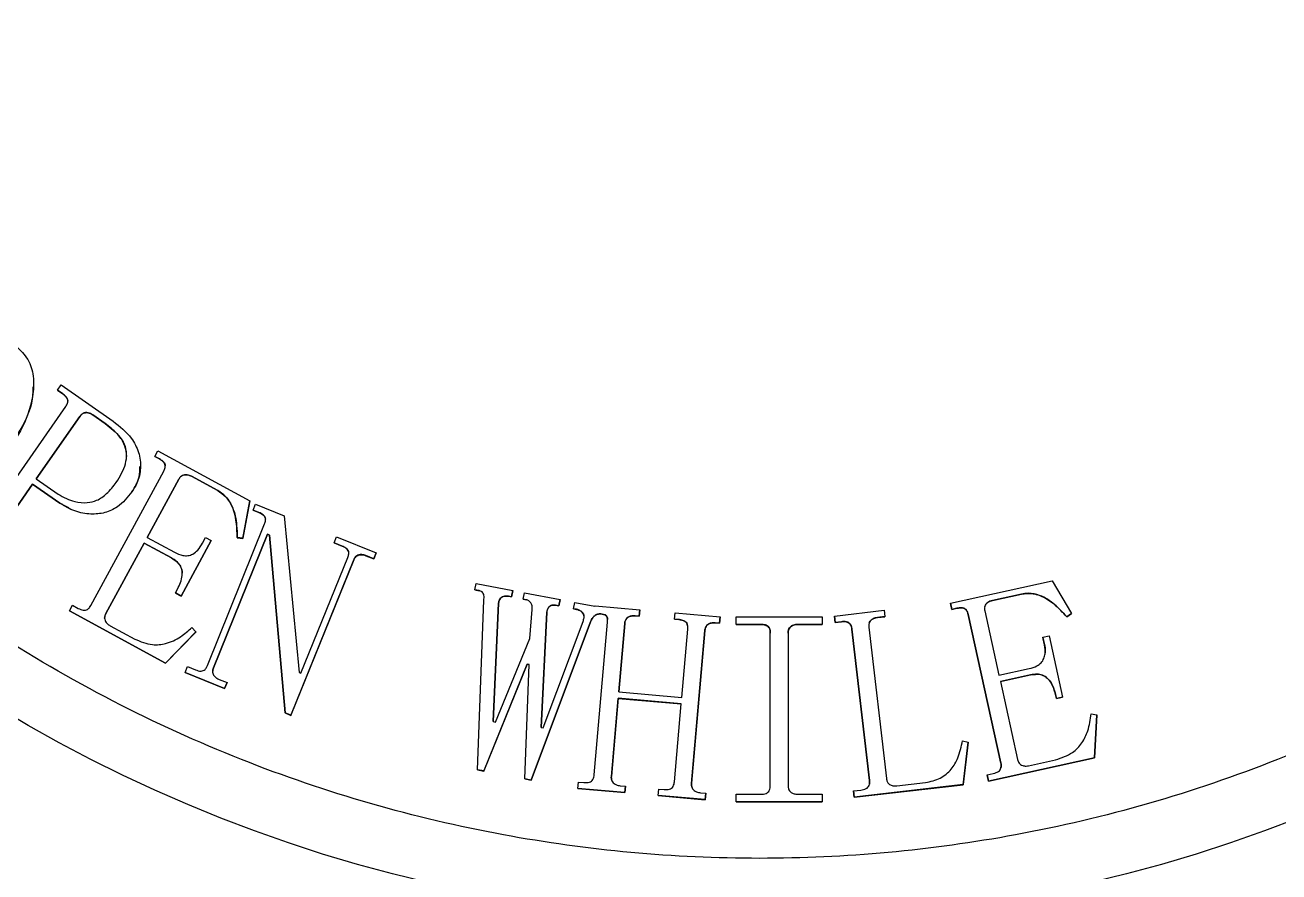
# Model space of a CAD drawing. Header units: millimetres. Extents: x 2642 to 4256, y 821 to 2003.
# Drawn here: x 3799.7 to 3860.7, y 1633.2 to 1674.4 of the extents above; entities that cross this region are included whole.
import ezdxf

# ---------------------------------------------------------------- set-up
doc = ezdxf.new("R2010")
doc.units = ezdxf.units.MM
doc.layers.add('5剖面线层', color=2, linetype='Continuous')

msp = doc.modelspace()

# ---------------------------------------------------------------- hatches: boundary and pattern name
at = {"layer": '5剖面线层'}
h = msp.add_hatch(dxfattribs=at)
h.set_pattern_fill('ANSI31', color=256, scale=0.5, angle=90)
h.set_pattern_definition([(135, (6315.0344, -2390.8635), (-1.122532, -1.122532), [])])
edge = h.paths.add_edge_path()
edge.add_ellipse((3736.457, 1847.564), major_axis=(-0.136, 701.893), ratio=0.0134611, start_angle=113.403806, end_angle=115.255842, ccw=False)
edge.add_arc((3731.06, 1250.811), 317.97, 90.58015, 91.86389)
edge.add_spline(control_points=[(3720.718, 1568.612), (3720.639, 1568.608), (3720.471, 1568.599), (3720.289, 1568.582), (3720.109, 1568.561), (3719.894, 1568.519), (3719.64, 1568.442), (3719.347, 1568.31), (3719.022, 1568.091), (3718.703, 1567.767), (3718.447, 1567.342), (3718.293, 1566.892), (3718.291, 1566.59), (3718.276, 1566.465)], knot_values=[0, 0, 0, 0, 0.143587, 0.304606, 0.433091, 0.511146, 0.56537, 0.622966, 0.690996, 0.767047, 0.850218, 0.937974, 1, 1, 1, 1], degree=3, periodic=0)
edge.add_line((3718.276, 1566.465), (3718.279, 1548.092))
edge.add_line((3718.279, 1548.092), (3727.97, 1548.092))
edge = h.paths.add_edge_path()
edge.add_spline(control_points=[(3774.214, 1566.425), (3774.214, 1566.564), (3774.228, 1566.702), (3774.282, 1566.971), (3774.322, 1567.102), (3774.428, 1567.357), (3774.493, 1567.479), (3774.645, 1567.706), (3774.733, 1567.813), (3774.929, 1568.008), (3775.035, 1568.095), (3775.262, 1568.247), (3775.385, 1568.313), (3775.639, 1568.418), (3775.77, 1568.458), (3776.039, 1568.511), (3776.178, 1568.525), (3776.315, 1568.525)], knot_values=[0, 0, 0, 0, 0.125, 0.125, 0.25, 0.25, 0.375, 0.375, 0.5, 0.5, 0.625, 0.625, 0.75, 0.75, 0.875, 0.875, 1, 1, 1, 1], degree=3, periodic=0)
edge.add_line((3776.315, 1568.525), (3798.37, 1568.529))
edge.add_line((3798.37, 1568.529), (3798.37, 1572.746))
edge.add_line((3798.37, 1572.746), (3795.712, 1572.728))
edge.add_line((3795.712, 1572.728), (3787.697, 1572.787))
edge.add_line((3787.697, 1572.787), (3787.418, 1586.376))
edge.add_line((3787.418, 1586.376), (3787.31, 1586.376))
edge.add_line((3787.31, 1586.376), (3786.785, 1586.9))
edge.add_line((3786.785, 1586.9), (3786.26, 1587.425))
edge.add_line((3786.26, 1587.425), (3778.118, 1587.424))
edge.add_line((3778.118, 1587.424), (3777.592, 1586.899))
edge.add_line((3777.592, 1586.899), (3777.067, 1586.374))
edge.add_line((3777.067, 1586.374), (3777.066, 1584.274))
edge.add_line((3777.066, 1584.274), (3767.265, 1584.272))
edge.add_line((3767.265, 1584.272), (3767.144, 1577.429))
edge.add_line((3767.144, 1577.429), (3767.023, 1570.586))
edge.add_arc((3765.262, 1570.52), 1.762, -54.66619, 2.16996, ccw=False)
edge.add_arc((3780.168, 945.497), 623.74, 91.275674, 91.732412)
edge.add_arc((3752.756, 1943.449), 374.595, 270.03216, 271.30865, ccw=False)
edge.add_line((3752.966, 1568.854), (3745.183, 1568.825))
edge.add_ellipse((3736.457, 1847.564), major_axis=(-0.136, 701.893), ratio=0.0134611, start_angle=244.74386, end_angle=246.601321, ccw=False)
edge.add_line((3745.06, 1548.092), (3759.994, 1548.092))
edge.add_line((3759.994, 1548.092), (3759.994, 1551.724))
edge.add_line((3759.994, 1551.724), (3772.101, 1551.724))
edge.add_spline(control_points=[(3772.101, 1551.724), (3772.248, 1551.726), (3772.387, 1551.74), (3772.656, 1551.793), (3772.787, 1551.833), (3773.041, 1551.938), (3773.164, 1552.004), (3773.392, 1552.156), (3773.498, 1552.243), (3773.694, 1552.439), (3773.781, 1552.545), (3773.933, 1552.772), (3773.999, 1552.895), (3774.104, 1553.149), (3774.144, 1553.28), (3774.198, 1553.549), (3774.212, 1553.687), (3774.212, 1553.826)], knot_values=[0, 0, 0, 0, 0.125, 0.125, 0.25, 0.25, 0.375, 0.375, 0.5, 0.5, 0.625, 0.625, 0.75, 0.75, 0.875, 0.875, 1, 1, 1, 1], degree=3, periodic=0)
edge.add_line((3774.212, 1553.826), (3774.214, 1566.555))
h.paths.add_polyline_path([(3899.919, 1584.835), (3893.713, 1584.835), (3893.712, 1586.374), (3893.187, 1586.899), (3892.662, 1587.424), (3884.519, 1587.425), (3883.994, 1586.9), (3883.359, 1586.266), (3883.083, 1572.787), (3872.409, 1572.709), (3872.409, 1569.059), (3878.43, 1569.088), (3899.919, 1569.088)])
edge = h.paths.add_edge_path()
edge.add_spline(control_points=[(3920.223, 1571.124), (3920.222, 1570.957), (3920.244, 1570.797), (3920.324, 1570.483), (3920.383, 1570.327), (3920.611, 1569.894), (3920.831, 1569.641), (3921.096, 1569.452)], knot_values=[0, 0, 0, 0, 0.25, 0.25, 0.5, 0.5, 1, 1, 1, 1], degree=3, periodic=0)
edge.add_spline(control_points=[(3921.096, 1569.452), (3921.232, 1569.354), (3921.354, 1569.243), (3921.471, 1569.108), (3921.479, 1569.098), (3921.487, 1569.088)], knot_values=[0, 0, 0, 0, 0.25, 0.25, 0.269528, 0.269528, 0.269528, 0.269528], degree=3, periodic=0)
edge.add_line((3921.487, 1569.088), (3913.551, 1569.088))
edge.add_line((3913.551, 1569.088), (3913.551, 1584.835))
edge.add_line((3913.551, 1584.835), (3919.979, 1584.835))
edge.add_line((3919.979, 1584.835), (3919.984, 1584.835))
edge.add_line((3919.984, 1584.835), (3920.223, 1571.124))
h.paths.add_polyline_path([(3926.002, 1566.988, 0.414214), (3923.902, 1569.088), (3913.716, 1569.088), (3913.735, 1552.291), (3913.735, 1548.092), (3917.228, 1548.092), (3921.973, 1548.092), (3924.002, 1548.092), (3926.002, 1548.092)])

# ---------------------------------------------------------------- linework, layer by layer
at = {"color": 7, "linetype": 'Continuous', "lineweight": 25}
for p, q in [((3800.104, 1656.831), (3800.104, 1656.833)), ((3801.267, 1656.664), (3801.446, 1656.923)), ((3801.523, 1656.485), (3801.267, 1656.664)), ((3801.267, 1656.664), (3801.267, 1656.662)), ((3801.267, 1656.662), (3801.523, 1656.483)), ((3801.446, 1656.923), (3803.976, 1655.158)), ((3801.523, 1656.485), (3801.523, 1656.483)), ((3797.397, 1649.745), (3801.672, 1655.873)), ((3802.357, 1655.395), (3800.234, 1652.353)), ((3800.235, 1652.352), (3802.357, 1655.393)), ((3802.357, 1655.393), (3802.357, 1655.395)), ((3803.581, 1655.05), (3802.981, 1655.468)), ((3802.981, 1655.466), (3802.981, 1655.468)), ((3802.981, 1655.466), (3803.581, 1655.048)), ((3803.581, 1655.048), (3803.581, 1655.05)), ((3805.998, 1653.449), (3806.148, 1653.723)), ((3806.227, 1653.324), (3805.998, 1653.449)), ((3805.998, 1653.449), (3805.998, 1653.447)), ((3805.998, 1653.447), (3806.227, 1653.322)), ((3806.148, 1653.723), (3810.633, 1651.288)), ((3806.227, 1653.324), (3806.227, 1653.322)), ((3802.889, 1646.193), (3806.441, 1652.735)), ((3805.307, 1652.955), (3805.307, 1652.957)), ((3800.055, 1652.095), (3798.083, 1649.267)), ((3798.083, 1649.265), (3800.055, 1652.093)), ((3801.383, 1651.168), (3800.055, 1652.095)), ((3800.055, 1652.095), (3800.055, 1652.093)), ((3800.055, 1652.093), (3801.383, 1651.166)), ((3800.234, 1652.353), (3801.306, 1651.606)), ((3807.173, 1652.338), (3805.634, 1649.5)), ((3805.635, 1649.5), (3807.173, 1652.336)), ((3807.173, 1652.338), (3807.173, 1652.336)), ((3809.063, 1651.785), (3807.782, 1652.48)), ((3807.782, 1652.48), (3807.782, 1652.478)), ((3807.782, 1652.478), (3809.063, 1651.783)), ((3809.063, 1651.785), (3809.063, 1651.783)), ((3801.383, 1651.168), (3801.383, 1651.166)), ((3801.383, 1651.166), (3801.803, 1650.966)), ((3810.633, 1651.288), (3810.29, 1649.46)), ((3810.29, 1649.458), (3810.633, 1651.286)), ((3810.633, 1651.288), (3810.633, 1651.286)), ((3810.783, 1650.837), (3810.901, 1651.126)), ((3811.072, 1650.719), (3810.783, 1650.837)), ((3810.783, 1650.837), (3810.783, 1650.834)), ((3810.783, 1650.834), (3811.072, 1650.717)), ((3810.901, 1651.126), (3812.297, 1650.561)), ((3811.072, 1650.719), (3811.072, 1650.717)), ((3812.297, 1650.561), (3813.022, 1642.929)), ((3808.568, 1643.272), (3811.35, 1650.159)), ((3811.483, 1649.656), (3808.857, 1643.154)), ((3808.857, 1643.152), (3811.483, 1649.654)), ((3811.579, 1649.617), (3811.483, 1649.656)), ((3811.483, 1649.656), (3811.483, 1649.654)), ((3811.483, 1649.654), (3811.579, 1649.615)), ((3812.34, 1640.964), (3811.579, 1649.617)), ((3811.579, 1649.617), (3811.579, 1649.615)), ((3811.579, 1649.615), (3812.34, 1640.962)), ((3805.484, 1649.227), (3803.621, 1645.796)), ((3803.621, 1645.794), (3805.484, 1649.225)), ((3806.809, 1648.506), (3805.484, 1649.227)), ((3805.484, 1649.227), (3805.484, 1649.225)), ((3805.484, 1649.225), (3806.809, 1648.504)), ((3805.634, 1649.5), (3806.959, 1648.78)), ((3808.749, 1649.35), (3807.283, 1646.651)), ((3807.283, 1646.649), (3808.749, 1649.348)), ((3808.325, 1649.223), (3808.475, 1649.498)), ((3808.475, 1649.498), (3808.749, 1649.35)), ((3808.749, 1649.35), (3808.749, 1649.348)), ((3810.29, 1649.46), (3810.011, 1649.493)), ((3810.011, 1649.493), (3810.011, 1649.49)), ((3810.011, 1649.49), (3810.29, 1649.458)), ((3810.29, 1649.46), (3810.29, 1649.458)), ((3814.732, 1649.24), (3814.85, 1649.529)), ((3815.118, 1649.086), (3814.732, 1649.24)), ((3814.732, 1649.24), (3814.732, 1649.238)), ((3814.732, 1649.238), (3815.118, 1649.083)), ((3814.85, 1649.529), (3816.776, 1648.75)), ((3815.118, 1649.086), (3815.118, 1649.083)), ((3806.809, 1648.506), (3806.809, 1648.504)), ((3815.684, 1648.407), (3812.629, 1640.846)), ((3812.629, 1640.844), (3815.684, 1648.405)), ((3813.118, 1642.89), (3815.395, 1648.525)), ((3815.684, 1648.407), (3815.684, 1648.405)), ((3816.659, 1648.461), (3816.273, 1648.617)), ((3816.273, 1648.617), (3816.273, 1648.615)), ((3816.273, 1648.615), (3816.659, 1648.459)), ((3816.776, 1648.75), (3816.659, 1648.461)), ((3816.659, 1648.459), (3816.776, 1648.748)), ((3816.659, 1648.461), (3816.659, 1648.459)), ((3816.776, 1648.75), (3816.776, 1648.748)), ((3821.583, 1646.952), (3821.642, 1647.258)), ((3821.642, 1647.258), (3823.43, 1646.917)), ((3844.729, 1646.305), (3849.685, 1647.396)), ((3849.685, 1647.396), (3850.617, 1645.797)), ((3807.009, 1646.799), (3807.11, 1646.982)), ((3807.283, 1646.651), (3807.009, 1646.799)), ((3807.009, 1646.799), (3807.009, 1646.797)), ((3807.009, 1646.797), (3807.283, 1646.649)), ((3807.283, 1646.651), (3807.283, 1646.649)), ((3821.787, 1646.913), (3821.583, 1646.952)), ((3821.583, 1646.952), (3821.583, 1646.949)), ((3821.583, 1646.949), (3821.787, 1646.911)), ((3821.787, 1646.913), (3821.787, 1646.911)), ((3823.37, 1646.611), (3823.216, 1646.639)), ((3823.216, 1646.639), (3823.216, 1646.637)), ((3823.216, 1646.637), (3823.37, 1646.608)), ((3823.43, 1646.917), (3823.37, 1646.611)), ((3823.37, 1646.608), (3823.43, 1646.915)), ((3823.37, 1646.611), (3823.37, 1646.608)), ((3823.43, 1646.917), (3823.43, 1646.915)), ((3823.931, 1646.503), (3823.991, 1646.809)), ((3823.991, 1646.809), (3825.726, 1646.478)), ((3848.184, 1646.746), (3846.769, 1646.434)), ((3846.769, 1646.432), (3848.184, 1646.744)), ((3848.184, 1646.746), (3848.184, 1646.744)), ((3801.855, 1645.925), (3802.003, 1646.2)), ((3802.003, 1646.2), (3802.278, 1646.05)), ((3821.712, 1638.196), (3822.016, 1646.445)), ((3822.731, 1646.31), (3822.477, 1640.539)), ((3822.477, 1640.539), (3822.731, 1646.308)), ((3822.731, 1646.31), (3822.731, 1646.308)), ((3824.085, 1646.474), (3823.931, 1646.503)), ((3823.931, 1646.503), (3823.931, 1646.501)), ((3823.931, 1646.501), (3824.085, 1646.472)), ((3824.085, 1646.474), (3824.085, 1646.472)), ((3824.255, 1644.59), (3824.364, 1645.998)), ((3825.667, 1646.171), (3825.514, 1646.202)), ((3825.514, 1646.202), (3825.514, 1646.2)), ((3825.514, 1646.2), (3825.667, 1646.169)), ((3825.726, 1646.478), (3825.667, 1646.171)), ((3825.667, 1646.169), (3825.726, 1646.475)), ((3825.667, 1646.171), (3825.667, 1646.169)), ((3825.726, 1646.478), (3825.726, 1646.475)), ((3826.381, 1646.036), (3826.441, 1646.343)), ((3826.535, 1646.006), (3826.381, 1646.036)), ((3826.381, 1646.036), (3826.381, 1646.034)), ((3826.381, 1646.034), (3826.535, 1646.004)), ((3826.441, 1646.343), (3827.427, 1646.154)), ((3826.535, 1646.006), (3826.535, 1646.004)), ((3827.427, 1646.154), (3827.429, 1646.175)), ((3827.429, 1646.175), (3829.613, 1645.984)), ((3829.613, 1645.984), (3829.586, 1645.672)), ((3829.586, 1645.67), (3829.613, 1645.982)), ((3829.613, 1645.984), (3829.613, 1645.982)), ((3839.078, 1645.677), (3841.5, 1645.956)), ((3841.5, 1645.956), (3841.536, 1645.648)), ((3844.796, 1646.001), (3844.729, 1646.305)), ((3844.729, 1646.305), (3844.729, 1646.303)), ((3844.729, 1646.303), (3844.796, 1645.999)), ((3845.048, 1646.057), (3844.796, 1646.001)), ((3844.796, 1645.999), (3845.048, 1646.055)), ((3844.796, 1646.001), (3844.796, 1645.999)), ((3845.048, 1646.057), (3845.048, 1646.055)), ((3846.769, 1646.434), (3846.769, 1646.432)), ((3806.522, 1643.39), (3801.855, 1645.925)), ((3801.855, 1645.925), (3801.855, 1645.923)), ((3801.855, 1645.923), (3806.522, 1643.388)), ((3803.621, 1645.796), (3803.621, 1645.794)), ((3827.213, 1645.401), (3824.316, 1637.699)), ((3824.316, 1637.697), (3827.213, 1645.399)), ((3825.079, 1645.861), (3824.804, 1640.252)), ((3824.804, 1640.252), (3825.079, 1645.859)), ((3824.906, 1640.232), (3826.847, 1645.418)), ((3825.079, 1645.861), (3825.079, 1645.859)), ((3827.213, 1645.401), (3827.213, 1645.399)), ((3827.392, 1637.949), (3828.041, 1645.387)), ((3827.913, 1645.744), (3827.709, 1645.782)), ((3827.709, 1645.782), (3827.709, 1645.78)), ((3827.709, 1645.78), (3827.913, 1645.742)), ((3827.915, 1645.755), (3827.913, 1645.744)), ((3827.913, 1645.742), (3827.915, 1645.753)), ((3827.913, 1645.742), (3827.913, 1645.744)), ((3827.915, 1645.755), (3827.915, 1645.753)), ((3829.586, 1645.672), (3829.378, 1645.69)), ((3829.378, 1645.69), (3829.378, 1645.687)), ((3829.378, 1645.687), (3829.586, 1645.67)), ((3829.586, 1645.672), (3829.586, 1645.67)), ((3831.303, 1645.522), (3831.33, 1645.834)), ((3831.511, 1645.505), (3831.303, 1645.522)), ((3831.303, 1645.522), (3831.303, 1645.52)), ((3831.303, 1645.52), (3831.511, 1645.503)), ((3831.33, 1645.834), (3833.514, 1645.643)), ((3831.511, 1645.505), (3831.511, 1645.503)), ((3833.487, 1645.331), (3833.279, 1645.349)), ((3833.279, 1645.349), (3833.279, 1645.346)), ((3833.279, 1645.346), (3833.487, 1645.329)), ((3833.514, 1645.643), (3833.487, 1645.331)), ((3833.487, 1645.329), (3833.514, 1645.641)), ((3833.514, 1645.643), (3833.514, 1645.641)), ((3834.298, 1645.269), (3834.298, 1645.638)), ((3834.298, 1645.638), (3838.489, 1645.638)), ((3838.489, 1645.638), (3838.489, 1645.269)), ((3839.115, 1645.369), (3839.078, 1645.677)), ((3839.078, 1645.677), (3839.078, 1645.675)), ((3839.078, 1645.675), (3839.115, 1645.367)), ((3839.423, 1645.403), (3839.115, 1645.369)), ((3839.115, 1645.367), (3839.423, 1645.401)), ((3839.115, 1645.369), (3839.115, 1645.367)), ((3839.423, 1645.403), (3839.423, 1645.401)), ((3841.536, 1645.648), (3841.176, 1645.608)), ((3841.176, 1645.605), (3841.536, 1645.646)), ((3841.176, 1645.605), (3841.176, 1645.608)), ((3841.536, 1645.648), (3841.536, 1645.646)), ((3847.183, 1638.523), (3845.593, 1645.752)), ((3845.593, 1645.75), (3845.593, 1645.752)), ((3845.593, 1645.75), (3847.183, 1638.521)), ((3846.403, 1645.93), (3847.092, 1642.795)), ((3850.617, 1645.797), (3850.388, 1645.641)), ((3850.388, 1645.638), (3850.617, 1645.794)), ((3850.388, 1645.641), (3850.388, 1645.638)), ((3850.617, 1645.797), (3850.617, 1645.794)), ((3803.833, 1645.206), (3805.023, 1644.559)), ((3807.992, 1644.902), (3806.522, 1643.39)), ((3806.522, 1643.388), (3807.992, 1644.9)), ((3807.813, 1645.118), (3807.992, 1644.902)), ((3807.992, 1644.902), (3807.992, 1644.9)), ((3828.874, 1645.316), (3828.583, 1641.987)), ((3828.583, 1641.987), (3828.874, 1645.314)), ((3828.874, 1645.316), (3828.874, 1645.314)), ((3831.651, 1641.717), (3831.942, 1645.046)), ((3832.774, 1644.975), (3832.125, 1637.537)), ((3832.125, 1637.535), (3832.774, 1644.973)), ((3832.774, 1644.975), (3832.774, 1644.973)), ((3833.487, 1645.329), (3833.487, 1645.331)), ((3835.494, 1645.269), (3834.298, 1645.269)), ((3834.298, 1645.269), (3834.298, 1645.266)), ((3834.298, 1645.266), (3835.494, 1645.266)), ((3835.494, 1645.269), (3835.494, 1645.266)), ((3835.962, 1637.424), (3835.962, 1644.852)), ((3836.825, 1644.852), (3836.825, 1637.424)), ((3838.489, 1645.269), (3837.293, 1645.269)), ((3837.293, 1645.269), (3837.293, 1645.266)), ((3837.293, 1645.266), (3838.489, 1645.266)), ((3838.489, 1645.269), (3838.489, 1645.266)), ((3840.787, 1637.677), (3839.935, 1645.045)), ((3839.935, 1645.045), (3839.935, 1645.043)), ((3839.935, 1645.043), (3840.787, 1637.675)), ((3840.76, 1645.141), (3841.611, 1637.773)), ((3822.579, 1640.519), (3824.255, 1644.59)), ((3849.23, 1644.643), (3849.533, 1644.71)), ((3849.296, 1644.34), (3849.23, 1644.643)), ((3849.23, 1644.643), (3849.23, 1644.641)), ((3849.23, 1644.641), (3849.296, 1644.338)), ((3849.296, 1644.34), (3849.296, 1644.338)), ((3849.533, 1644.71), (3850.188, 1641.728)), ((3806.522, 1643.39), (3806.522, 1643.388)), ((3807.476, 1642.929), (3807.593, 1643.218)), ((3809.402, 1642.151), (3807.476, 1642.929)), ((3807.476, 1642.929), (3807.476, 1642.927)), ((3807.476, 1642.927), (3809.402, 1642.148)), ((3807.593, 1643.218), (3807.978, 1643.062)), ((3808.857, 1643.154), (3808.857, 1643.152)), ((3813.022, 1642.929), (3813.118, 1642.89)), ((3824.124, 1643.343), (3822.018, 1638.138)), ((3822.018, 1638.136), (3824.124, 1643.341)), ((3824.01, 1637.757), (3824.226, 1643.324)), ((3824.226, 1643.324), (3824.124, 1643.343)), ((3824.124, 1643.343), (3824.124, 1643.341)), ((3824.124, 1643.341), (3824.226, 1643.322)), ((3847.092, 1642.795), (3848.558, 1643.119)), ((3809.134, 1642.596), (3809.52, 1642.44)), ((3809.52, 1642.44), (3809.402, 1642.151)), ((3809.402, 1642.148), (3809.52, 1642.437)), ((3809.52, 1642.44), (3809.52, 1642.437)), ((3848.624, 1642.815), (3847.158, 1642.491)), ((3847.158, 1642.489), (3848.624, 1642.812)), ((3847.158, 1642.491), (3847.992, 1638.7)), ((3848.624, 1642.815), (3848.624, 1642.812)), ((3809.402, 1642.151), (3809.402, 1642.148)), ((3828.583, 1641.987), (3831.651, 1641.717)), ((3849.885, 1641.661), (3849.841, 1641.863)), ((3849.841, 1641.863), (3849.841, 1641.861)), ((3849.841, 1641.861), (3849.885, 1641.659)), ((3850.188, 1641.728), (3849.885, 1641.661)), ((3849.885, 1641.659), (3850.188, 1641.726)), ((3850.188, 1641.728), (3850.188, 1641.726)), ((3828.556, 1641.675), (3828.224, 1637.878)), ((3828.224, 1637.876), (3828.556, 1641.673)), ((3831.624, 1641.405), (3828.556, 1641.675)), ((3828.556, 1641.675), (3828.556, 1641.673)), ((3828.556, 1641.673), (3831.624, 1641.403)), ((3831.293, 1637.608), (3831.624, 1641.405)), ((3849.885, 1641.661), (3849.885, 1641.659)), ((3812.629, 1640.846), (3812.34, 1640.964)), ((3812.34, 1640.964), (3812.34, 1640.962)), ((3812.34, 1640.962), (3812.629, 1640.844)), ((3812.629, 1640.846), (3812.629, 1640.844)), ((3822.477, 1640.539), (3822.579, 1640.519)), ((3851.584, 1640.921), (3851.86, 1640.877)), ((3851.86, 1640.877), (3851.737, 1638.781)), ((3851.737, 1638.779), (3851.86, 1640.875)), ((3851.86, 1640.877), (3851.86, 1640.875)), ((3824.804, 1640.252), (3824.906, 1640.232)), ((3845.316, 1639.611), (3845.585, 1639.536)), ((3845.585, 1639.536), (3845.354, 1637.475)), ((3845.354, 1637.472), (3845.585, 1639.534)), ((3845.585, 1639.536), (3845.585, 1639.534)), ((3851.737, 1638.781), (3846.58, 1637.646)), ((3846.58, 1637.644), (3851.737, 1638.779)), ((3848.535, 1638.396), (3849.849, 1638.684)), ((3851.737, 1638.781), (3851.737, 1638.779)), ((3822.018, 1638.138), (3821.712, 1638.196)), ((3821.712, 1638.196), (3821.712, 1638.194)), ((3821.712, 1638.194), (3822.018, 1638.136)), ((3822.018, 1638.138), (3822.018, 1638.136)), ((3846.512, 1637.951), (3846.815, 1638.018)), ((3847.183, 1638.523), (3847.183, 1638.521)), ((3824.316, 1637.699), (3824.01, 1637.757)), ((3824.01, 1637.757), (3824.01, 1637.755)), ((3824.01, 1637.755), (3824.316, 1637.697)), ((3824.316, 1637.699), (3824.316, 1637.697)), ((3826.598, 1637.287), (3826.627, 1637.599)), ((3826.627, 1637.599), (3826.887, 1637.576)), ((3828.224, 1637.878), (3828.224, 1637.876)), ((3828.656, 1637.42), (3828.916, 1637.399)), ((3832.125, 1637.537), (3832.125, 1637.535)), ((3845.354, 1637.475), (3840.047, 1636.86)), ((3840.047, 1636.858), (3845.354, 1637.472)), ((3840.787, 1637.677), (3840.787, 1637.675)), ((3842.124, 1637.415), (3843.515, 1637.575)), ((3845.354, 1637.475), (3845.354, 1637.472)), ((3846.58, 1637.646), (3846.512, 1637.951)), ((3846.512, 1637.951), (3846.512, 1637.948)), ((3846.512, 1637.948), (3846.58, 1637.644)), ((3846.58, 1637.646), (3846.58, 1637.644)), ((3828.887, 1637.086), (3826.598, 1637.287)), ((3826.598, 1637.287), (3826.598, 1637.285)), ((3826.598, 1637.285), (3828.887, 1637.084)), ((3828.916, 1637.399), (3828.887, 1637.086)), ((3828.887, 1637.084), (3828.916, 1637.396)), ((3828.887, 1637.086), (3828.887, 1637.084)), ((3828.916, 1637.399), (3828.916, 1637.396)), ((3830.499, 1636.944), (3830.528, 1637.256)), ((3832.788, 1636.744), (3830.499, 1636.944)), ((3830.499, 1636.944), (3830.499, 1636.942)), ((3830.499, 1636.942), (3832.788, 1636.741)), ((3830.528, 1637.256), (3830.788, 1637.235)), ((3832.557, 1637.079), (3832.817, 1637.056)), ((3832.817, 1637.056), (3832.788, 1636.744)), ((3832.788, 1636.741), (3832.817, 1637.053)), ((3832.817, 1637.056), (3832.817, 1637.053)), ((3834.298, 1636.638), (3834.298, 1637.008)), ((3834.298, 1637.008), (3835.494, 1637.008)), ((3837.293, 1637.008), (3838.489, 1637.008)), ((3838.489, 1637.008), (3838.489, 1636.638)), ((3840.01, 1637.17), (3840.371, 1637.211)), ((3840.047, 1636.86), (3840.01, 1637.17)), ((3840.01, 1637.17), (3840.01, 1637.168)), ((3840.01, 1637.168), (3840.047, 1636.858)), ((3840.047, 1636.86), (3840.047, 1636.858)), ((3832.788, 1636.744), (3832.788, 1636.741)), ((3838.489, 1636.638), (3834.298, 1636.638)), ((3834.298, 1636.638), (3834.298, 1636.636)), ((3834.298, 1636.636), (3838.489, 1636.636)), ((3838.489, 1636.638), (3838.489, 1636.636))]:
    msp.add_line(p, q, dxfattribs=at)
msp.add_circle((3835.435, 1702.381), 71.5, dxfattribs=at)
for centre, start, end in [((3835.435, 1702.379), 190.30617, 259.69396), ((3835.435, 1702.379), 280.30604, 349.69383), ((3835.512, 1702.006), 190.52799, 258.6349), ((3835.512, 1702.006), 281.36448, 349.47139)]:
    msp.add_arc(centre, 80, start, end, dxfattribs=at)
for points, knots in [([(3903.935, 1702.387), (3903.88, 1700.298), (3903.77, 1696.12), (3902.86, 1689.781), (3901.374, 1683.429), (3899.2, 1677.063), (3896.369, 1670.84), (3892.855, 1664.817), (3888.701, 1659.125), (3883.958, 1653.864), (3878.696, 1649.121), (3873.005, 1644.966), (3866.982, 1641.453), (3860.759, 1638.621), (3854.393, 1636.45), (3848.041, 1634.955), (3841.702, 1634.077), (3835.435, 1633.792), (3829.167, 1634.077), (3822.829, 1634.955), (3816.476, 1636.45), (3810.11, 1638.621), (3803.887, 1641.453), (3797.865, 1644.966), (3792.173, 1649.121), (3786.911, 1653.864), (3782.168, 1659.125), (3778.014, 1664.817), (3774.5, 1670.84), (3771.669, 1677.063), (3769.495, 1683.429), (3768.009, 1689.781), (3767.099, 1696.12), (3766.989, 1700.298), (3766.935, 1702.387)], [0, 0, 0, 0, 0.029124, 0.058248, 0.08912, 0.119994, 0.151902, 0.184313, 0.217069, 0.25, 0.282931, 0.315687, 0.348098, 0.380006, 0.410878, 0.441752, 0.470875, 0.5, 0.529123, 0.558248, 0.58912, 0.619994, 0.651902, 0.684313, 0.717069, 0.75, 0.782931, 0.815687, 0.848098, 0.880006, 0.910878, 0.941752, 0.970875, 1, 1, 1, 1]), ([(3757.709, 1688.247), (3758.236, 1685.751), (3759.298, 1680.714), (3761.837, 1673.337), (3765.106, 1666.095), (3769.168, 1659.116), (3773.98, 1652.513), (3779.473, 1646.419), (3785.566, 1640.927), (3792.169, 1636.115), (3799.148, 1632.052), (3806.39, 1628.783), (3813.767, 1626.244), (3818.805, 1625.182), (3821.301, 1624.656)], [0, 0, 0, 0, 0.079959, 0.161371, 0.244142, 0.328893, 0.414217, 0.5, 0.585778, 0.671102, 0.755858, 0.838624, 0.920039, 1, 1, 1, 1]), ([(3849.568, 1624.656), (3852.064, 1625.182), (3857.102, 1626.244), (3864.479, 1628.783), (3871.721, 1632.052), (3878.7, 1636.115), (3885.303, 1640.927), (3891.396, 1646.419), (3896.889, 1652.513), (3901.701, 1659.116), (3905.763, 1666.095), (3909.032, 1673.337), (3911.571, 1680.714), (3912.634, 1685.751), (3913.16, 1688.247)], [0, 0, 0, 0, 0.0799588, 0.1613715, 0.2441424, 0.3288926, 0.4142166, 0.5, 0.5857784, 0.6711024, 0.7558576, 0.8386237, 0.9200388, 1, 1, 1, 1]), ([(3799.268, 1658.802), (3799.47, 1658.601), (3799.875, 1658.197), (3800.146, 1657.303), (3800.064, 1656.09), (3799.572, 1654.729), (3798.92, 1653.863), (3798.621, 1653.466)], [0, 0, 0, 0, 0.141994, 0.285364, 0.454307, 0.749816, 1, 1, 1, 1]), ([(3798.621, 1653.464), (3799.008, 1654.012), (3799.677, 1654.959), (3800.104, 1656.178), (3800.082, 1656.75), (3800.079, 1656.83)], [0, 0, 0, 0, 0.540379, 0.935169, 1, 1, 1, 1]), ([(3801.672, 1655.873), (3801.703, 1655.923), (3801.752, 1656.004), (3801.775, 1656.135), (3801.754, 1656.249), (3801.67, 1656.375), (3801.58, 1656.443), (3801.523, 1656.485)], [0, 0, 0, 0, 0.242147, 0.388856, 0.536837, 0.710317, 1, 1, 1, 1]), ([(3801.523, 1656.483), (3801.594, 1656.428), (3801.694, 1656.351), (3801.764, 1656.218), (3801.764, 1656.162), (3801.764, 1656.141)], [0, 0, 0, 0, 0.613941, 0.8617155, 1, 1, 1, 1]), ([(3802.981, 1655.468), (3802.912, 1655.509), (3802.804, 1655.572), (3802.635, 1655.583), (3802.511, 1655.549), (3802.421, 1655.475), (3802.377, 1655.42), (3802.357, 1655.395)], [0, 0, 0, 0, 0.336259, 0.518412, 0.701425, 0.865829, 1, 1, 1, 1]), ([(3802.357, 1655.393), (3802.393, 1655.437), (3802.451, 1655.511), (3802.573, 1655.568), (3802.69, 1655.581), (3802.834, 1655.555), (3802.926, 1655.5), (3802.981, 1655.466)], [0, 0, 0, 0, 0.234766, 0.393258, 0.551032, 0.728919, 1, 1, 1, 1]), ([(3803.976, 1655.158), (3804.296, 1654.904), (3804.821, 1654.489), (3805.25, 1653.653), (3805.352, 1652.881), (3805.195, 1652.209), (3804.977, 1651.856), (3804.891, 1651.717)], [0, 0, 0, 0, 0.303232, 0.495993, 0.689194, 0.877678, 1, 1, 1, 1]), ([(3804.13, 1652.184), (3804.309, 1652.475), (3804.575, 1652.907), (3804.654, 1653.583), (3804.517, 1654.109), (3804.145, 1654.621), (3803.782, 1654.897), (3803.581, 1655.05)], [0, 0, 0, 0, 0.300507, 0.4469011, 0.5941839, 0.7750715, 1, 1, 1, 1]), ([(3803.581, 1655.048), (3803.848, 1654.84), (3804.246, 1654.529), (3804.591, 1653.937), (3804.613, 1653.605), (3804.624, 1653.441)], [0, 0, 0, 0, 0.505642, 0.75535, 1, 1, 1, 1]), ([(3806.441, 1652.735), (3806.468, 1652.788), (3806.51, 1652.874), (3806.515, 1653.006), (3806.482, 1653.117), (3806.386, 1653.233), (3806.288, 1653.289), (3806.227, 1653.324)], [0, 0, 0, 0, 0.244604, 0.390165, 0.536734, 0.711366, 1, 1, 1, 1]), ([(3806.227, 1653.322), (3806.3, 1653.279), (3806.405, 1653.217), (3806.496, 1653.088), (3806.504, 1653.019), (3806.508, 1652.987)], [0, 0, 0, 0, 0.550155, 0.788318, 1, 1, 1, 1]), ([(3804.891, 1651.715), (3805.038, 1651.953), (3805.278, 1652.337), (3805.271, 1652.785), (3805.269, 1652.957)], [0, 0, 0, 0, 0.616838, 1, 1, 1, 1]), ([(3801.306, 1651.606), (3801.565, 1651.462), (3802.006, 1651.219), (3802.673, 1651.166), (3803.221, 1651.294), (3803.717, 1651.644), (3803.982, 1651.991), (3804.13, 1652.184)], [0, 0, 0, 0, 0.269335, 0.456647, 0.599702, 0.778351, 1, 1, 1, 1]), ([(3807.782, 1652.48), (3807.718, 1652.51), (3807.612, 1652.559), (3807.457, 1652.559), (3807.341, 1652.526), (3807.244, 1652.451), (3807.199, 1652.379), (3807.173, 1652.338)], [0, 0, 0, 0, 0.2946797, 0.4891513, 0.6427246, 0.79668, 1, 1, 1, 1]), ([(3807.173, 1652.336), (3807.208, 1652.389), (3807.263, 1652.474), (3807.396, 1652.547), (3807.54, 1652.563), (3807.675, 1652.533), (3807.753, 1652.493), (3807.782, 1652.478)], [0, 0, 0, 0, 0.264438, 0.424852, 0.624763, 0.864134, 1, 1, 1, 1]), ([(3804.891, 1651.717), (3804.675, 1651.453), (3804.313, 1651.011), (3803.574, 1650.669), (3802.85, 1650.613), (3802.083, 1650.749), (3801.619, 1651.027), (3801.383, 1651.168)], [0, 0, 0, 0, 0.253557, 0.424716, 0.595645, 0.794239, 1, 1, 1, 1]), ([(3810.011, 1649.493), (3810.004, 1649.782), (3809.989, 1650.365), (3809.767, 1651.124), (3809.391, 1651.587), (3809.145, 1651.735), (3809.063, 1651.785)], [0, 0, 0, 0, 0.333446, 0.670522, 0.890051, 1, 1, 1, 1]), ([(3809.063, 1651.783), (3809.204, 1651.689), (3809.514, 1651.485), (3809.859, 1650.888), (3809.999, 1650.193), (3810.007, 1649.691), (3810.011, 1649.49)], [0, 0, 0, 0, 0.193125, 0.422079, 0.769445, 1, 1, 1, 1]), ([(3811.35, 1650.159), (3811.37, 1650.219), (3811.401, 1650.312), (3811.392, 1650.446), (3811.348, 1650.538), (3811.244, 1650.639), (3811.143, 1650.686), (3811.072, 1650.719)], [0, 0, 0, 0, 0.263647, 0.403144, 0.543417, 0.677144, 1, 1, 1, 1]), ([(3811.072, 1650.717), (3811.154, 1650.679), (3811.268, 1650.627), (3811.373, 1650.501), (3811.386, 1650.431), (3811.393, 1650.397)], [0, 0, 0, 0, 0.5591696, 0.7832763, 1, 1, 1, 1]), ([(3806.959, 1648.78), (3807.093, 1648.717), (3807.3, 1648.62), (3807.616, 1648.6), (3807.873, 1648.69), (3808.13, 1648.897), (3808.254, 1649.105), (3808.325, 1649.223)], [0, 0, 0, 0, 0.265228, 0.413113, 0.562281, 0.751044, 1, 1, 1, 1]), ([(3815.395, 1648.525), (3815.415, 1648.586), (3815.446, 1648.679), (3815.437, 1648.812), (3815.394, 1648.904), (3815.289, 1649.006), (3815.189, 1649.053), (3815.118, 1649.086)], [0, 0, 0, 0, 0.263647, 0.403144, 0.543417, 0.677144, 1, 1, 1, 1]), ([(3815.118, 1649.083), (3815.199, 1649.046), (3815.313, 1648.993), (3815.418, 1648.867), (3815.432, 1648.798), (3815.438, 1648.763)], [0, 0, 0, 0, 0.55917, 0.783276, 1, 1, 1, 1]), ([(3807.11, 1646.982), (3807.211, 1647.201), (3807.351, 1647.504), (3807.332, 1647.932), (3807.211, 1648.196), (3807.018, 1648.383), (3806.87, 1648.47), (3806.809, 1648.506)], [0, 0, 0, 0, 0.4002553, 0.5540467, 0.7092134, 0.880119, 1, 1, 1, 1]), ([(3806.809, 1648.504), (3806.928, 1648.43), (3807.121, 1648.31), (3807.287, 1648.047), (3807.344, 1647.855), (3807.329, 1647.75), (3807.326, 1647.728)], [0, 0, 0, 0, 0.419661, 0.676448, 0.934087, 1, 1, 1, 1]), ([(3816.273, 1648.617), (3816.207, 1648.64), (3816.097, 1648.677), (3815.942, 1648.661), (3815.832, 1648.613), (3815.742, 1648.528), (3815.705, 1648.451), (3815.684, 1648.407)], [0, 0, 0, 0, 0.292493, 0.488495, 0.642099, 0.795375, 1, 1, 1, 1]), ([(3815.684, 1648.405), (3815.714, 1648.465), (3815.761, 1648.558), (3815.881, 1648.638), (3816.004, 1648.667), (3816.14, 1648.664), (3816.231, 1648.631), (3816.273, 1648.615)], [0, 0, 0, 0, 0.277567, 0.434289, 0.591034, 0.809151, 1, 1, 1, 1]), ([(3822.016, 1646.445), (3822.028, 1646.526), (3822.044, 1646.639), (3821.996, 1646.778), (3821.938, 1646.851), (3821.863, 1646.894), (3821.811, 1646.907), (3821.787, 1646.913)], [0, 0, 0, 0, 0.409045, 0.568709, 0.729731, 0.871998, 1, 1, 1, 1]), ([(3823.216, 1646.639), (3823.152, 1646.647), (3823.052, 1646.659), (3822.92, 1646.621), (3822.833, 1646.554), (3822.765, 1646.447), (3822.743, 1646.361), (3822.731, 1646.31)], [0, 0, 0, 0, 0.286948, 0.445283, 0.603611, 0.766841, 1, 1, 1, 1]), ([(3822.731, 1646.308), (3822.745, 1646.364), (3822.768, 1646.456), (3822.846, 1646.566), (3822.941, 1646.63), (3823.07, 1646.655), (3823.161, 1646.644), (3823.216, 1646.637)], [0, 0, 0, 0, 0.255208, 0.42331, 0.591938, 0.753059, 1, 1, 1, 1]), ([(3850.388, 1645.641), (3850.199, 1645.848), (3849.818, 1646.265), (3849.179, 1646.688), (3848.592, 1646.812), (3848.295, 1646.764), (3848.184, 1646.746)], [0, 0, 0, 0, 0.324948, 0.652823, 0.870839, 1, 1, 1, 1]), ([(3848.184, 1646.744), (3848.353, 1646.765), (3848.718, 1646.812), (3849.376, 1646.583), (3849.931, 1646.15), (3850.263, 1645.779), (3850.388, 1645.638)], [0, 0, 0, 0, 0.194478, 0.422538, 0.782169, 1, 1, 1, 1]), ([(3802.278, 1646.05), (3802.355, 1646.013), (3802.465, 1645.959), (3802.626, 1645.954), (3802.735, 1646.001), (3802.825, 1646.084), (3802.868, 1646.157), (3802.889, 1646.193)], [0, 0, 0, 0, 0.350066, 0.499422, 0.650662, 0.830252, 1, 1, 1, 1]), ([(3824.364, 1645.998), (3824.371, 1646.055), (3824.384, 1646.153), (3824.326, 1646.3), (3824.229, 1646.416), (3824.13, 1646.456), (3824.085, 1646.474)], [0, 0, 0, 0, 0.280717, 0.477013, 0.764436, 1, 1, 1, 1]), ([(3825.514, 1646.202), (3825.468, 1646.209), (3825.391, 1646.221), (3825.284, 1646.201), (3825.208, 1646.154), (3825.136, 1646.059), (3825.1, 1645.957), (3825.083, 1645.88), (3825.079, 1645.861)], [0, 0, 0, 0, 0.219728, 0.360437, 0.501962, 0.629609, 0.910972, 1, 1, 1, 1]), ([(3825.079, 1645.859), (3825.098, 1645.94), (3825.125, 1646.05), (3825.219, 1646.162), (3825.299, 1646.204), (3825.401, 1646.217), (3825.472, 1646.207), (3825.514, 1646.2)], [0, 0, 0, 0, 0.38172, 0.524456, 0.668024, 0.797539, 1, 1, 1, 1]), ([(3826.847, 1645.418), (3826.868, 1645.476), (3826.901, 1645.571), (3826.894, 1645.712), (3826.847, 1645.818), (3826.766, 1645.908), (3826.66, 1645.975), (3826.576, 1645.996), (3826.535, 1646.006)], [0, 0, 0, 0, 0.234067, 0.380912, 0.528267, 0.670545, 0.840377, 1, 1, 1, 1]), ([(3826.535, 1646.004), (3826.605, 1645.983), (3826.717, 1645.951), (3826.832, 1645.837), (3826.885, 1645.745), (3826.888, 1645.688), (3826.889, 1645.675)], [0, 0, 0, 0, 0.411268, 0.667218, 0.924779, 1, 1, 1, 1]), ([(3845.048, 1646.055), (3845.137, 1646.071), (3845.262, 1646.094), (3845.42, 1646.044), (3845.509, 1645.965), (3845.566, 1645.862), (3845.585, 1645.784), (3845.593, 1645.75)], [0, 0, 0, 0, 0.369411, 0.518582, 0.668914, 0.853903, 1, 1, 1, 1]), ([(3845.593, 1645.752), (3845.578, 1645.809), (3845.553, 1645.901), (3845.472, 1646.007), (3845.374, 1646.067), (3845.226, 1646.09), (3845.117, 1646.07), (3845.048, 1646.057)], [0, 0, 0, 0, 0.243865, 0.391737, 0.541046, 0.710969, 1, 1, 1, 1]), ([(3846.769, 1646.434), (3846.691, 1646.411), (3846.573, 1646.374), (3846.452, 1646.259), (3846.395, 1646.148), (3846.384, 1646.032), (3846.397, 1645.961), (3846.403, 1645.93)], [0, 0, 0, 0, 0.339866, 0.516986, 0.694619, 0.862206, 1, 1, 1, 1]), ([(3846.404, 1646.133), (3846.411, 1646.158), (3846.427, 1646.221), (3846.503, 1646.313), (3846.622, 1646.392), (3846.72, 1646.419), (3846.769, 1646.432)], [0, 0, 0, 0, 0.153617, 0.387639, 0.698766, 1, 1, 1, 1]), ([(3803.569, 1645.542), (3803.566, 1645.554), (3803.554, 1645.605), (3803.576, 1645.694), (3803.606, 1645.762), (3803.621, 1645.794)], [0, 0, 0, 0, 0.142052, 0.594886, 1, 1, 1, 1]), ([(3803.621, 1645.796), (3803.598, 1645.745), (3803.558, 1645.658), (3803.561, 1645.521), (3803.603, 1645.407), (3803.695, 1645.296), (3803.781, 1645.24), (3803.833, 1645.206)], [0, 0, 0, 0, 0.233621, 0.399553, 0.564983, 0.740199, 1, 1, 1, 1]), ([(3827.709, 1645.782), (3827.652, 1645.781), (3827.546, 1645.779), (3827.4, 1645.695), (3827.287, 1645.566), (3827.238, 1645.457), (3827.213, 1645.401)], [0, 0, 0, 0, 0.2469872, 0.468153, 0.7284619, 1, 1, 1, 1]), ([(3827.213, 1645.399), (3827.247, 1645.474), (3827.303, 1645.599), (3827.447, 1645.723), (3827.581, 1645.784), (3827.671, 1645.781), (3827.709, 1645.78)], [0, 0, 0, 0, 0.365295, 0.600157, 0.833953, 1, 1, 1, 1]), ([(3828.041, 1645.387), (3828.044, 1645.432), (3828.048, 1645.522), (3828.013, 1645.643), (3827.96, 1645.719), (3827.925, 1645.747), (3827.915, 1645.755)], [0, 0, 0, 0, 0.330301, 0.665596, 0.906266, 1, 1, 1, 1]), ([(3827.915, 1645.753), (3827.939, 1645.731), (3827.993, 1645.68), (3828.035, 1645.589), (3828.036, 1645.527), (3828.036, 1645.505)], [0, 0, 0, 0, 0.343672, 0.771515, 1, 1, 1, 1]), ([(3829.378, 1645.69), (3829.309, 1645.692), (3829.193, 1645.695), (3829.05, 1645.636), (3828.958, 1645.558), (3828.895, 1645.45), (3828.881, 1645.365), (3828.874, 1645.316)], [0, 0, 0, 0, 0.290077, 0.48445, 0.638173, 0.79153, 1, 1, 1, 1]), ([(3828.874, 1645.314), (3828.882, 1645.367), (3828.897, 1645.458), (3828.969, 1645.57), (3829.078, 1645.65), (3829.221, 1645.695), (3829.328, 1645.69), (3829.378, 1645.687)], [0, 0, 0, 0, 0.224861, 0.386581, 0.549015, 0.787195, 1, 1, 1, 1]), ([(3831.942, 1645.046), (3831.945, 1645.104), (3831.949, 1645.2), (3831.903, 1645.321), (3831.84, 1645.403), (3831.725, 1645.47), (3831.61, 1645.493), (3831.527, 1645.503), (3831.511, 1645.505)], [0, 0, 0, 0, 0.237356, 0.392761, 0.524029, 0.65536, 0.93072, 1, 1, 1, 1]), ([(3831.511, 1645.503), (3831.603, 1645.491), (3831.731, 1645.475), (3831.864, 1645.377), (3831.913, 1645.301), (3831.924, 1645.25), (3831.927, 1645.233)], [0, 0, 0, 0, 0.508362, 0.70662, 0.904854, 1, 1, 1, 1]), ([(3833.279, 1645.349), (3833.21, 1645.351), (3833.094, 1645.354), (3832.951, 1645.295), (3832.859, 1645.217), (3832.796, 1645.109), (3832.782, 1645.024), (3832.774, 1644.975)], [0, 0, 0, 0, 0.290077, 0.48445, 0.638173, 0.79153, 1, 1, 1, 1]), ([(3832.774, 1644.973), (3832.783, 1645.026), (3832.798, 1645.117), (3832.87, 1645.229), (3832.979, 1645.309), (3833.122, 1645.354), (3833.229, 1645.349), (3833.279, 1645.346)], [0, 0, 0, 0, 0.224861, 0.386581, 0.549015, 0.787195, 1, 1, 1, 1]), ([(3839.423, 1645.401), (3839.501, 1645.407), (3839.613, 1645.416), (3839.757, 1645.373), (3839.844, 1645.302), (3839.91, 1645.188), (3839.926, 1645.095), (3839.935, 1645.043)], [0, 0, 0, 0, 0.321075, 0.465897, 0.611592, 0.779813, 1, 1, 1, 1]), ([(3839.935, 1645.045), (3839.922, 1645.113), (3839.903, 1645.215), (3839.821, 1645.327), (3839.726, 1645.39), (3839.588, 1645.417), (3839.484, 1645.408), (3839.423, 1645.403)], [0, 0, 0, 0, 0.282665, 0.424863, 0.567605, 0.744514, 1, 1, 1, 1]), ([(3841.176, 1645.608), (3841.103, 1645.593), (3840.99, 1645.571), (3840.86, 1645.482), (3840.786, 1645.387), (3840.752, 1645.267), (3840.757, 1645.186), (3840.76, 1645.141)], [0, 0, 0, 0, 0.311431, 0.483158, 0.654996, 0.813001, 1, 1, 1, 1]), ([(3840.775, 1645.329), (3840.787, 1645.362), (3840.816, 1645.438), (3840.929, 1645.536), (3841.059, 1645.59), (3841.149, 1645.602), (3841.176, 1645.605)], [0, 0, 0, 0, 0.200139, 0.468383, 0.843354, 1, 1, 1, 1]), ([(3805.023, 1644.559), (3805.307, 1644.44), (3805.791, 1644.235), (3806.592, 1644.316), (3807.251, 1644.63), (3807.632, 1644.961), (3807.813, 1645.118)], [0, 0, 0, 0, 0.296463, 0.506276, 0.766316, 1, 1, 1, 1]), ([(3835.962, 1644.852), (3835.959, 1644.914), (3835.955, 1645.011), (3835.895, 1645.132), (3835.817, 1645.206), (3835.681, 1645.263), (3835.57, 1645.266), (3835.494, 1645.269)], [0, 0, 0, 0, 0.250411, 0.398556, 0.54744, 0.686236, 1, 1, 1, 1]), ([(3835.494, 1645.266), (3835.568, 1645.264), (3835.679, 1645.261), (3835.817, 1645.204), (3835.896, 1645.129), (3835.95, 1645.017), (3835.96, 1644.921), (3835.962, 1644.86), (3835.962, 1644.85)], [0, 0, 0, 0, 0.304676, 0.455037, 0.606549, 0.74539, 0.96037, 1, 1, 1, 1]), ([(3837.293, 1645.269), (3837.223, 1645.264), (3837.107, 1645.256), (3836.969, 1645.184), (3836.884, 1645.098), (3836.832, 1644.985), (3836.828, 1644.9), (3836.825, 1644.852)], [0, 0, 0, 0, 0.2944044, 0.4877252, 0.6436082, 0.7993468, 1, 1, 1, 1]), ([(3836.825, 1644.85), (3836.828, 1644.903), (3836.834, 1644.995), (3836.896, 1645.113), (3836.995, 1645.2), (3837.132, 1645.259), (3837.239, 1645.264), (3837.293, 1645.266)], [0, 0, 0, 0, 0.222894, 0.384836, 0.547319, 0.773072, 1, 1, 1, 1]), ([(3848.558, 1643.119), (3848.689, 1643.155), (3848.902, 1643.212), (3849.152, 1643.394), (3849.287, 1643.606), (3849.355, 1643.904), (3849.333, 1644.151), (3849.301, 1644.314), (3849.296, 1644.34)], [0, 0, 0, 0, 0.2467259, 0.3998867, 0.5540311, 0.6957626, 0.9510683, 1, 1, 1, 1]), ([(3849.296, 1644.338), (3849.33, 1644.186), (3849.368, 1644.014), (3849.329, 1643.847), (3849.325, 1643.829)], [0, 0, 0, 0, 0.889779, 1, 1, 1, 1]), ([(3807.978, 1643.062), (3808.069, 1643.029), (3808.193, 1642.983), (3808.361, 1643.016), (3808.466, 1643.091), (3808.531, 1643.184), (3808.56, 1643.253), (3808.568, 1643.272)], [0, 0, 0, 0, 0.388994, 0.538184, 0.687796, 0.914813, 1, 1, 1, 1]), ([(3808.857, 1643.154), (3808.837, 1643.09), (3808.806, 1642.99), (3808.835, 1642.851), (3808.905, 1642.742), (3809.008, 1642.652), (3809.096, 1642.613), (3809.134, 1642.596)], [0, 0, 0, 0, 0.2808974, 0.4343636, 0.5874099, 0.8242139, 1, 1, 1, 1]), ([(3808.825, 1642.919), (3808.821, 1642.947), (3808.812, 1643.027), (3808.839, 1643.103), (3808.857, 1643.152)], [0, 0, 0, 0, 0.3514921, 1, 1, 1, 1]), ([(3848.624, 1642.812), (3848.786, 1642.836), (3849.035, 1642.872), (3849.349, 1642.741), (3849.577, 1642.531), (3849.748, 1642.226), (3849.811, 1641.977), (3849.841, 1641.861)], [0, 0, 0, 0, 0.273265, 0.418209, 0.562823, 0.795258, 1, 1, 1, 1]), ([(3849.841, 1641.863), (3849.788, 1642.054), (3849.708, 1642.34), (3849.466, 1642.655), (3849.226, 1642.81), (3848.93, 1642.866), (3848.735, 1642.833), (3848.624, 1642.815)], [0, 0, 0, 0, 0.333895, 0.499037, 0.66578, 0.808284, 1, 1, 1, 1]), ([(3849.849, 1638.684), (3850.139, 1638.779), (3850.64, 1638.94), (3851.156, 1639.492), (3851.467, 1640.145), (3851.542, 1640.641), (3851.584, 1640.921)], [0, 0, 0, 0, 0.295552, 0.509146, 0.721996, 1, 1, 1, 1]), ([(3843.515, 1637.575), (3843.761, 1637.628), (3844.238, 1637.731), (3844.786, 1638.192), (3845.155, 1638.834), (3845.257, 1639.326), (3845.316, 1639.611)], [0, 0, 0, 0, 0.254501, 0.491089, 0.704746, 1, 1, 1, 1]), ([(3847.992, 1638.7), (3848.011, 1638.638), (3848.042, 1638.541), (3848.142, 1638.441), (3848.261, 1638.389), (3848.397, 1638.37), (3848.493, 1638.388), (3848.535, 1638.396)], [0, 0, 0, 0, 0.271137, 0.427796, 0.584166, 0.818016, 1, 1, 1, 1]), ([(3846.815, 1638.018), (3846.905, 1638.041), (3847.03, 1638.074), (3847.151, 1638.188), (3847.199, 1638.304), (3847.203, 1638.421), (3847.188, 1638.497), (3847.183, 1638.523)], [0, 0, 0, 0, 0.37884, 0.527566, 0.676229, 0.889817, 1, 1, 1, 1]), ([(3847.183, 1638.521), (3847.199, 1638.447), (3847.215, 1638.374), (3847.192, 1638.306), (3847.191, 1638.306)], [0, 0, 0, 0, 0.994206, 1, 1, 1, 1]), ([(3826.887, 1637.576), (3826.98, 1637.571), (3827.109, 1637.563), (3827.259, 1637.637), (3827.334, 1637.727), (3827.378, 1637.836), (3827.388, 1637.914), (3827.392, 1637.949)], [0, 0, 0, 0, 0.3758207, 0.5238074, 0.6720575, 0.8532035, 1, 1, 1, 1]), ([(3828.243, 1637.694), (3828.236, 1637.718), (3828.218, 1637.778), (3828.222, 1637.84), (3828.224, 1637.876)], [0, 0, 0, 0, 0.41224, 1, 1, 1, 1]), ([(3828.224, 1637.878), (3828.223, 1637.821), (3828.22, 1637.726), (3828.276, 1637.604), (3828.358, 1637.519), (3828.486, 1637.448), (3828.592, 1637.43), (3828.656, 1637.42)], [0, 0, 0, 0, 0.238138, 0.394231, 0.549692, 0.728395, 1, 1, 1, 1]), ([(3830.788, 1637.235), (3830.881, 1637.23), (3831.01, 1637.222), (3831.16, 1637.296), (3831.235, 1637.386), (3831.279, 1637.495), (3831.289, 1637.573), (3831.293, 1637.608)], [0, 0, 0, 0, 0.375821, 0.523807, 0.672057, 0.853203, 1, 1, 1, 1]), ([(3832.144, 1637.353), (3832.137, 1637.377), (3832.119, 1637.437), (3832.123, 1637.499), (3832.125, 1637.535)], [0, 0, 0, 0, 0.41224, 1, 1, 1, 1]), ([(3832.125, 1637.537), (3832.124, 1637.48), (3832.121, 1637.385), (3832.177, 1637.263), (3832.259, 1637.178), (3832.387, 1637.107), (3832.493, 1637.089), (3832.557, 1637.079)], [0, 0, 0, 0, 0.238138, 0.394231, 0.549692, 0.728395, 1, 1, 1, 1]), ([(3835.494, 1637.008), (3835.583, 1637.012), (3835.708, 1637.017), (3835.85, 1637.095), (3835.923, 1637.188), (3835.958, 1637.304), (3835.961, 1637.387), (3835.962, 1637.424)], [0, 0, 0, 0, 0.364031, 0.510061, 0.655864, 0.843841, 1, 1, 1, 1]), ([(3836.825, 1637.424), (3836.828, 1637.374), (3836.834, 1637.285), (3836.891, 1637.167), (3836.986, 1637.08), (3837.125, 1637.02), (3837.233, 1637.013), (3837.293, 1637.008)], [0, 0, 0, 0, 0.210223, 0.375759, 0.542534, 0.746796, 1, 1, 1, 1]), ([(3840.371, 1637.211), (3840.459, 1637.225), (3840.584, 1637.245), (3840.717, 1637.34), (3840.775, 1637.443), (3840.798, 1637.559), (3840.79, 1637.64), (3840.787, 1637.677)], [0, 0, 0, 0, 0.36734, 0.515297, 0.663697, 0.845087, 1, 1, 1, 1]), ([(3840.787, 1637.675), (3840.794, 1637.615), (3840.803, 1637.548), (3840.78, 1637.486), (3840.777, 1637.479)], [0, 0, 0, 0, 0.88537, 1, 1, 1, 1]), ([(3841.611, 1637.773), (3841.621, 1637.72), (3841.638, 1637.629), (3841.714, 1637.519), (3841.825, 1637.444), (3841.967, 1637.404), (3842.073, 1637.411), (3842.124, 1637.415)], [0, 0, 0, 0, 0.226887, 0.389122, 0.551824, 0.783972, 1, 1, 1, 1])]:
    msp.add_open_spline(points, degree=3, knots=knots, dxfattribs=at)
msp.add_open_spline([(3914.165, 1687.462), (3913.6, 1684.847), (3912.471, 1679.618), (3909.792, 1672.038), (3906.423, 1664.75), (3902.326, 1657.84), (3897.563, 1651.374), (3892.175, 1645.417), (3886.218, 1640.029), (3879.751, 1635.265), (3872.841, 1631.169), (3865.553, 1627.8), (3857.974, 1625.121), (3852.744, 1623.992), (3850.129, 1623.427)], degree=3, dxfattribs=at)

doc.saveas('drawing.dxf')
